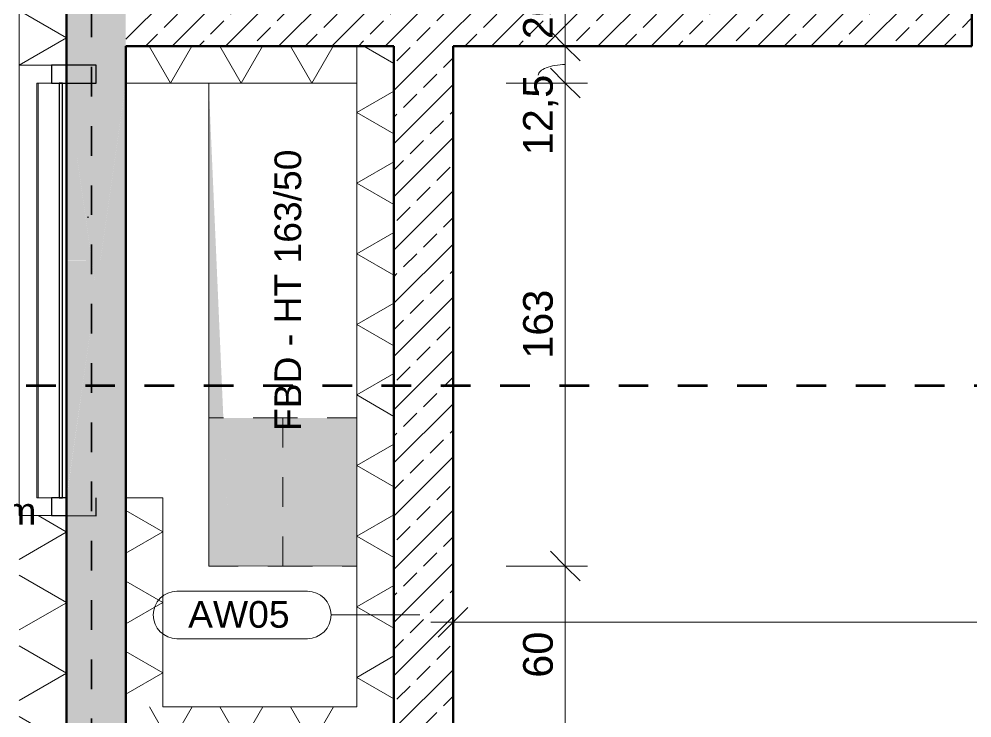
# Model space of a CAD drawing. Header units: metres. Extents: x -67.4 to -19.1, y 43.9 to 93.
# Drawn here: x -54.348 to -51.133, y 62.799 to 65.158 of the extents above; entities that cross this region are included whole.
import ezdxf

# ---------------------------------------------------------------- set-up
doc = ezdxf.new("R2010")
doc.units = ezdxf.units.M
for name, pattern in [('Strich Punkt Mittel', [0.015875, 0.00635, -0.004763, 0, -0.004763]), ('Strichpunkt', [0.01053, 0.005, -0.0025, 0.00053, -0.0025]), ('Verdeckt', [0.003, 0.002, -0.001])]:
    doc.linetypes.add(name, pattern=pattern)
for name, color, linetype, lineweight in [('A-DETL-GENF_', 92, 'Continuous', 13), ('A_2D', 7, 'Continuous', 13), ('A_Bemassung-50_', 4, 'Continuous', 9), ('A_Bemassung_', 4, 'Continuous', 9), ('A_Beschriftung_', 7, 'Continuous', 9), ('A_Durchbruch_', 7, 'Continuous', 5), ('A_Fenster', 7, 'Continuous', 13), ('A_Raeume_', 7, 'Continuous', 5), ('A_Raster_', 1, 'Continuous', 9), ('A_Waende', 7, 'Continuous', 13)]:
    doc.layers.add(name, color=color, linetype=linetype, lineweight=lineweight)
doc.styles.add('Arial_2', font='arial.ttf', dxfattribs={"height": 0.09})
doc.styles.add('Arial_5', font='arial.ttf', dxfattribs={"height": 0.1})
doc.dimstyles.new('WGA-Bemaßung_1', dxfattribs={"dimscale": 0.3048, "dimtxt": 0.102026, "dimasz": 0.328084, "dimexe": 0.246063, "dimexo": 0.0625, "dimgap": 0.04101, "dimtad": 1, "dimdec": 1, "dimlfac": 100, "dimrnd": 0.5, "dimdsep": 46, "dimtxsty": 'Arial_5', "dimblk1": 'OBLIQUE', "dimblk2": 'OBLIQUE', "dimsah": 1, "dimcen": 0.09, "dimdle": 0.246063, "dimazin": 2, "dimtfac": 1, "dimtdec": 4, "dimtix": 1, "dimtmove": 1, "dimatfit": 3, "dimfxl": 0.656168, "dimfxlon": 1, "dimtvp": 1, "dimtolj": 1, "dimtzin": 0, "dimarcsym": 2})
doc.dimstyles.new('WGA-Bemaßung_4', dxfattribs={"dimscale": 0.3048, "dimtxt": 0.102026, "dimasz": 0.328084, "dimexe": 0.246063, "dimexo": 0.0625, "dimgap": 0.04101, "dimtad": 1, "dimdec": 1, "dimlfac": 100, "dimrnd": 0.5, "dimdsep": 46, "dimtxsty": 'Arial_5', "dimblk1": 'OBLIQUE', "dimblk2": 'OBLIQUE', "dimsah": 1, "dimcen": 0.09, "dimdle": 0.246063, "dimazin": 2, "dimtfac": 1, "dimtdec": 4, "dimtix": 1, "dimtmove": 0, "dimatfit": 3, "dimfxl": 0.656168, "dimfxlon": 1, "dimtvp": 1, "dimtolj": 1, "dimtzin": 0, "dimarcsym": 2})
pattern_1 = [(45, (0, 0), (-0.08980256, 0.08980256), []), (45, (0.0898, 0), (-0.08980256, 0.08980256), [0.0635, -0.03175])]

# ---------------------------------------------------------------- blocks, each defined once
blk = doc.blocks.new('Symbol_Schatten - Bodendurchbruch_Schatten-8684795-263_PP_00EG_BT2')
at = {"layer": 'A-DETL-GENF_'}
blk.add_hatch(color=256, dxfattribs=at).paths.add_polyline_path([(-0.815, -0.25), (-0.6113, 0.1875), (0.815, 0.25), (-0.815, 0.2499), (-0.815, -0.25)])
at = {"layer": 'A_2D'}
for p, q in [((-0.815, -0.25), (-0.815, 0.25)), ((-0.815, 0.25), (0.815, 0.25))]:
    blk.add_line(p, q, dxfattribs=at)
at = {"layer": 'A_Durchbruch_'}
for p, q in [((0.815, 0.25), (-0.815, 0.25)), ((-0.815, 0.25), (-0.815, -0.25))]:
    blk.add_line(p, q, dxfattribs=at)
blk = doc.blocks.new('Pfosten rechteckig - 0100x0080_Lamellen_aus_Pfosten-11110234-263_PP_00EG_BT2')
at = {"layer": 'A_Fenster', "lineweight": 5}
for p, q in [((-54.2885, 64.9419), (-54.2835, 64.9419)), ((-54.2885, 63.5418), (-54.2885, 64.9419)), ((-54.2835, 64.9419), (-54.2385, 64.9419)), ((-54.2835, 63.5418), (-54.2835, 64.9419)), ((-54.2835, 63.5418), (-54.2885, 63.5418)), ((-54.2385, 63.5418), (-54.2835, 63.5418))]:
    blk.add_line(p, q, dxfattribs=at)
blk = doc.blocks.new('Pfosten rechteckig - 0100x0080_Lamellen_aus_Pfosten-V52-263_PP_00EG_BT2')
at = {"layer": 'A_Fenster', "lineweight": 25}
for p, q in [((-54.2022, 64.9419), (-54.2135, 64.9419)), ((-54.2135, 64.9419), (-54.2135, 63.5418)), ((-54.2022, 63.5418), (-54.2022, 64.9419)), ((-54.2135, 63.5418), (-54.2022, 63.5418))]:
    blk.add_line(p, q, dxfattribs=at)
blk = doc.blocks.new('Allg_WD_rechteckig - HKLS-11911072-263_PP_00EG_BT2')
at = {"layer": 'A-DETL-GENF_'}
for points in [[(0.825, 0), (0.125, 0.1), (0.125, -0.1), (0.2062, -0.0884)], [(1.525, 0.1), (0.825, 0), (1.525, -0.0995), (1.525, 0.064)]]:
    blk.add_hatch(color=256, dxfattribs=at).paths.add_polyline_path(points)
blk = doc.blocks.new('Allg_WD_rechteckig - HKLS-11105735-263_PP_00EG_BT2')
at = {"layer": 'A-DETL-GENF_'}
h = blk.add_hatch(color=256, dxfattribs=at)
h.paths.add_polyline_path([(0.2255, 0), (0.125, -0.0144), (0.1251, -0.1), (0.4161, -0.0272), (0.2559, -0.0043)])
h.paths.add_polyline_path([(0.4161, 0.0272), (0.125, 0.1), (0.125, 0.0144), (0.2255, 0), (0.2559, 0.0043)])
blk = doc.blocks.new('Pfosten rechteckig - 0060x0150_PfostenRiegel-11108663-263_PP_00EG_BT2')
at = {"layer": 'A_Fenster', "lineweight": 25}
for p, q in [((-0.06, 0.1), (0, 0.1)), ((-0.06, -0.05), (-0.06, 0.1)), ((0, 0.1), (0, -0.05)), ((0, -0.05), (-0.06, -0.05))]:
    blk.add_line(p, q, dxfattribs=at)
blk = doc.blocks.new('Pfosten rechteckig - 0060x0150_PfostenRiegel-11108667-263_PP_00EG_BT2')
at = {"layer": 'A_Fenster', "lineweight": 25}
for p, q in [((0, 0.1), (-0.0598, 0.1)), ((0, -0.05), (0, 0.1)), ((-0.06, 0), (-0.06, -0.05)), ((-0.06, -0.05), (0, -0.05))]:
    blk.add_line(p, q, dxfattribs=at)
blk = doc.blocks.new('BS_Wand_Lollipop - rechts_oben-2026913-263_PP_00EG_BT2')
at = {"layer": 'A_Beschriftung_'}
for p, q in [((0.0046, 0.0016), (0.0134, 0.0016)), ((-0.003, 0), (0.003, 0)), ((0.0046, -0.0016), (0.0134, -0.0016))]:
    blk.add_line(p, q, dxfattribs=at)
for centre, start, end in [((0.0046, 0), 90, 270), ((0.0134, 0), 270, 90)]:
    blk.add_arc(centre, 0.0016, start, end, dxfattribs=at)
blk = doc.blocks.new('DIMBLOCK506-263_PP_00EG_BT2')
at = {"layer": 'A_Bemassung-50_', "lineweight": 35, "transparency": 16777216}
for p, q in [((-52.505, 65.2669), (-52.555, 65.3169)), ((-52.505, 65.2669), (-52.455, 65.2169)), ((-52.505, 65.0669), (-52.555, 65.1169)), ((-52.505, 65.0669), (-52.455, 65.0169))]:
    blk.add_line(p, q, dxfattribs=at)
at = {"layer": 'A_Bemassung-50_', "transparency": 16777216}
for p, q in [((-52.505, 65.2669), (-52.58, 65.2669)), ((-52.505, 65.2669), (-52.505, 65.0669)), ((-52.505, 65.2669), (-52.305, 65.2669)), ((-52.505, 65.0669), (-52.58, 65.0669)), ((-52.505, 65.0669), (-52.305, 65.0669))]:
    blk.add_line(p, q, dxfattribs=at)
at = {"layer": 'A_Bemassung-50_', "color": 0, "transparency": 16777216, "insert": (-52.6474, 65.09), "char_height": 0.1, "width": 0.184588, "attachment_point": 1, "rotation": 90, "line_spacing_factor": 0.941778, "style": 'Arial_5'}
blk.add_mtext('20', dxfattribs=at)
blk = doc.blocks.new('_Oblique')
at = {"color": 0, "linetype": 'ByBlock', "lineweight": -2}
blk.add_line((-0.5, -0.5), (0.5, 0.5), dxfattribs=at)
blk = doc.blocks.new('DIMBLOCK507-263_PP_00EG_BT2')
at = {"layer": 'A_Bemassung-50_', "lineweight": 35, "transparency": 16777216}
for p, q in [((-52.505, 65.0669), (-52.555, 65.1169)), ((-52.505, 65.0669), (-52.455, 65.0169)), ((-52.505, 64.9419), (-52.555, 64.9919)), ((-52.505, 64.9419), (-52.455, 64.8919))]:
    blk.add_line(p, q, dxfattribs=at)
at = {"layer": 'A_Bemassung-50_', "transparency": 16777216}
for p, q in [((-52.505, 65.0669), (-52.58, 65.0669)), ((-52.505, 65.0669), (-52.505, 64.9419)), ((-52.505, 65.0669), (-52.305, 65.0669)), ((-52.505, 64.9419), (-52.705, 64.9419)), ((-52.505, 64.9419), (-52.43, 64.9419))]:
    blk.add_line(p, q, dxfattribs=at)
blk.add_ellipse((-52.505, 64.9684), major_axis=(0.091, 0), ratio=0.395207, start_param=1.570796, end_param=3.141593, dxfattribs=at)
at = {"layer": 'A_Bemassung-50_', "color": 0, "transparency": 16777216, "insert": (-52.6474, 64.6984), "char_height": 0.1, "width": 0.323972, "attachment_point": 1, "rotation": 90, "line_spacing_factor": 0.941778, "style": 'Arial_5'}
blk.add_mtext('12,5', dxfattribs=at)
blk = doc.blocks.new('DIMBLOCK508-263_PP_00EG_BT2')
at = {"layer": 'A_Bemassung-50_', "lineweight": 35, "transparency": 16777216}
for p, q in [((-52.505, 64.9419), (-52.555, 64.9919)), ((-52.505, 64.9419), (-52.455, 64.8919)), ((-52.505, 63.3118), (-52.555, 63.3618)), ((-52.505, 63.3118), (-52.455, 63.2618))]:
    blk.add_line(p, q, dxfattribs=at)
at = {"layer": 'A_Bemassung-50_', "transparency": 16777216}
for p, q in [((-52.505, 64.9419), (-52.705, 64.9419)), ((-52.505, 64.9419), (-52.505, 63.3118)), ((-52.505, 64.9419), (-52.43, 64.9419)), ((-52.505, 63.3118), (-52.705, 63.3118)), ((-52.505, 63.3118), (-52.43, 63.3118))]:
    blk.add_line(p, q, dxfattribs=at)
at = {"layer": 'A_Bemassung-50_', "color": 0, "transparency": 16777216, "insert": (-52.6474, 64.0115), "char_height": 0.1, "width": 0.276883, "attachment_point": 1, "rotation": 90, "line_spacing_factor": 0.941778, "style": 'Arial_5'}
blk.add_mtext('163', dxfattribs=at)
blk = doc.blocks.new('DIMBLOCK509-263_PP_00EG_BT2')
at = {"layer": 'A_Bemassung-50_', "lineweight": 35, "transparency": 16777216}
for p, q in [((-52.505, 63.3118), (-52.555, 63.3618)), ((-52.505, 63.3118), (-52.455, 63.2618)), ((-52.505, 62.7115), (-52.555, 62.7615)), ((-52.505, 62.7115), (-52.455, 62.6615))]:
    blk.add_line(p, q, dxfattribs=at)
at = {"layer": 'A_Bemassung-50_', "transparency": 16777216}
for p, q in [((-52.505, 63.3118), (-52.705, 63.3118)), ((-52.505, 63.3118), (-52.505, 62.7115)), ((-52.505, 63.3118), (-52.43, 63.3118)), ((-52.505, 62.7115), (-52.58, 62.7115)), ((-52.505, 62.7115), (-52.305, 62.7115))]:
    blk.add_line(p, q, dxfattribs=at)
at = {"layer": 'A_Bemassung-50_', "color": 0, "transparency": 16777216, "insert": (-52.6474, 62.9348), "char_height": 0.1, "width": 0.184588, "attachment_point": 1, "rotation": 90, "line_spacing_factor": 0.941778, "style": 'Arial_5'}
blk.add_mtext('60', dxfattribs=at)
blk = doc.blocks.new('DIMBLOCK543-263_PP_00EG_BT2')
at = {"layer": 'A_Bemassung-50_', "transparency": 16777216}
for p, q in [((-52.8835, 63.1221), (-52.8835, 63.1971)), ((-45.271, 63.1219), (-45.271, 63.1969)), ((-45.271, 63.1219), (-52.9585, 63.1221)), ((-52.8835, 63.1221), (-52.8835, 62.9221)), ((-45.271, 63.1219), (-45.271, 62.9219))]:
    blk.add_line(p, q, dxfattribs=at)
at = {"layer": 'A_Bemassung-50_', "lineweight": 35, "transparency": 16777216}
for p, q in [((-52.8835, 63.1221), (-52.8335, 63.1721)), ((-45.271, 63.1219), (-45.221, 63.1719)), ((-52.8835, 63.1221), (-52.9335, 63.0721)), ((-45.271, 63.1219), (-45.321, 63.0719))]:
    blk.add_line(p, q, dxfattribs=at)
at = {"layer": 'A_Bemassung-50_', "color": 0, "transparency": 16777216, "insert": (-49.2507, 63.2644), "char_height": 0.1, "width": 0.416266, "attachment_point": 1, "rotation": 359.9983, "line_spacing_factor": 0.941778, "style": 'Arial_5'}
blk.add_mtext('761,5', dxfattribs=at)

msp = doc.modelspace()

# ---------------------------------------------------------------- hatches: boundary and pattern name
at = {"layer": 'A-DETL-GENF_'}
h = msp.add_hatch(color=254, dxfattribs=at)
h.paths.add_polyline_path([(-53.4585, 63.4283), (-53.4585, 63.8118), (-53.659, 63.8118), (-53.646, 63.5156), (-53.4585, 63.4283)])
h.paths.add_polyline_path([(-28.9161, 80.451), (-27.9932, 80.8359), (-29.021, 83.3002), (-29.9439, 82.9152), (-28.9232, 80.4679)])
h = msp.add_hatch(color=41, dxfattribs=at)
h.paths.add_polyline_path([(-52.3988, 54.6288), (-52.3988, 54.6288), (-52.5551, 54.9788), (-53.6488, 55.0288), (-53.6488, 54.6288), (-52.555, 54.6288)])
h.paths.add_polyline_path([(-52.3988, 55.0288), (-53.6488, 55.0304), (-53.6488, 55.0288), (-52.6043, 55.0288)])
h.paths.add_polyline_path([(-53.2085, 63.3118), (-53.2085, 63.8118), (-53.4585, 63.8118), (-53.4585, 63.4283), (-53.2085, 63.3118)])
at = {"layer": 'A_Waende', "lineweight": 5}
h = msp.add_hatch(dxfattribs=at)
h.set_pattern_fill('FP_142', color=250, angle=202.64, style=0, pattern_type=2)
h.set_pattern_definition([(89.998, (-54.1886, 57.7075), (-0.20637, 7e-06), []), (149.998, (-54.1886, 57.7075), (-0.1031912, -0.178718), []), (209.998, (-54.1886, 57.7075), (0.1031788, -0.1787253), [])])
h.paths.add_polyline_path([(-54.349, 47.8123), (-54.189, 47.8239), (-54.189, 49.7638), (-54.3489, 49.7638), (-54.349, 47.8143)])
h.paths.add_polyline_path([(-54.1889, 51.3188), (-54.1889, 51.3188), (-54.189, 54.5688), (-54.3488, 54.5688), (-54.3489, 51.3188), (-54.189, 51.3188)])
h.paths.add_polyline_path([(-54.189, 55.0888), (-54.1888, 55.0888), (-54.189, 60.6391), (-54.3486, 60.6391), (-54.3488, 55.0888), (-54.2488, 55.0888)])
h.paths.add_polyline_path([(-54.1886, 62.3791), (-54.189, 63.4818), (-54.3485, 63.4818), (-54.3482, 62.3791), (-54.1886, 62.3791)])
h.paths.add_polyline_path([(-54.1885, 65.0019), (-54.189, 65.6322), (-54.3485, 65.6322), (-54.3482, 65.0019), (-54.1886, 65.0019)])
h.paths.add_polyline_path([(-54.1884, 66.8522), (-54.189, 67.5906), (-54.3484, 67.5906), (-54.3482, 66.8522), (-54.1885, 66.8522)])
h = msp.add_hatch(dxfattribs=at)
h.set_pattern_fill('FP_3', color=250, style=0, pattern_type=2)
h.set_pattern_definition(pattern_1)
h.paths.add_polyline_path([(-54.189, 47.8239), (-53.989, 47.8383), (-53.989, 48.9253), (-54.189, 48.9253), (-54.189, 48.5741)])
h.paths.add_polyline_path([(-53.989, 49.2253), (-53.989, 49.7038), (-54.1889, 49.7038), (-54.189, 49.2253), (-53.989, 49.2253)])
h.paths.add_polyline_path([(-54.089, 49.0753), (-54.189, 49.2253), (-54.189, 48.9253), (-54.1097, 49.0441)])
h.paths.add_polyline_path([(-53.989, 48.9253), (-53.989, 49.2252), (-54.089, 49.0753), (-53.989, 48.9253)])
h.paths.add_polyline_path([(-53.9889, 51.3788), (-53.989, 52.5813), (-54.1889, 52.5813), (-54.1889, 51.3788), (-53.989, 51.3788)])
h.paths.add_polyline_path([(-53.9888, 52.8813), (-53.989, 54.6288), (-54.1688, 54.6288), (-54.1688, 54.6248), (-54.1888, 54.6288), (-54.1888, 52.8813), (-53.989, 52.8813)])
h.paths.add_polyline_path([(-54.0888, 52.7313), (-54.1888, 52.8813), (-54.1888, 52.5814), (-54.1043, 52.7081)])
h.paths.add_polyline_path([(-53.9889, 52.5813), (-53.989, 52.8811), (-54.0888, 52.7313), (-53.989, 52.5815)])
h.paths.add_polyline_path([(-53.989, 55.0288), (-53.9888, 55.0288), (-53.9888, 60.5791), (-54.1886, 60.5791), (-54.1886, 55.0288), (-53.9938, 55.0288)])
h.paths.add_polyline_path([(-53.9885, 64.9416), (-53.9885, 65.6322), (-54.1885, 65.6322), (-54.188, 64.9416), (-53.9885, 64.9416)])
h.paths.add_polyline_path([(-53.9885, 64.342), (-53.9885, 64.9411), (-54.0741, 64.342), (-53.9885, 64.342)])
h.paths.add_polyline_path([(-53.9885, 63.5418), (-53.9885, 64.3419), (-54.0613, 64.0509), (-53.9886, 63.5421)])
h.paths.add_polyline_path([(-53.9886, 62.4391), (-53.9886, 62.4391), (-53.9885, 63.5416), (-54.1885, 63.5416), (-54.188, 62.4391), (-54.0138, 62.4391)])
h.paths.add_polyline_path([(-54.1885, 64.342), (-54.1029, 64.342), (-54.1885, 64.9416), (-54.1885, 64.8604)])
h.paths.add_polyline_path([(-54.1885, 63.5418), (-54.188, 63.5451), (-54.1157, 64.0509), (-54.1885, 64.342), (-54.1885, 63.5619)])
h.paths.add_polyline_path([(-53.9884, 66.8522), (-53.9885, 67.2506), (-54.1884, 67.2506), (-54.188, 66.8522), (-53.9885, 66.8522)])
h = msp.add_hatch(dxfattribs=at)
h.set_pattern_fill('FP_3', color=250, style=0, pattern_type=2)
h.set_pattern_definition(pattern_1)
h.paths.add_polyline_path([(-51.1326, 65.0668), (-51.1326, 65.2668), (-53.9885, 65.2668), (-53.9885, 65.0669), (-51.3326, 65.0668)])
h = msp.add_hatch(dxfattribs=at)
h.set_pattern_fill('FP_90', color=250, angle=-157.36, style=0, pattern_type=2)
h.set_pattern_definition([(360, (-53.59898, 64.94194), (7e-06, 0.20637), []), (60, (-53.59898, 64.94194), (-0.17873, 0.1032), []), (120, (-53.59898, 64.94194), (-0.17873, -0.10318), [])])
h.paths.add_polyline_path([(-53.2085, 64.9419), (-53.2085, 64.9419), (-53.2085, 65.0669), (-53.9885, 65.0669), (-53.9885, 64.9419), (-53.2085, 64.9419)])
h = msp.add_hatch(dxfattribs=at)
h.set_pattern_fill('FP_88', color=250, angle=-157.36, style=0, pattern_type=2)
h.set_pattern_definition([(269.998, (-53.2086, 63.88907), (0.20638, -7e-06), []), (329.998, (-53.2086, 63.88907), (0.10319, 0.178718), []), (29.998, (-53.2086, 63.88907), (-0.10318, 0.178725), [])])
h.paths.add_polyline_path([(-53.0835, 62.7115), (-53.0835, 65.0669), (-53.2085, 65.0668), (-53.2085, 62.7115)])
h = msp.add_hatch(dxfattribs=at)
h.set_pattern_fill('FP_3', color=250, style=0, pattern_type=2)
h.set_pattern_definition(pattern_1)
h.paths.add_polyline_path([(-52.8835, 62.7115), (-52.8835, 65.0669), (-53.0835, 65.0668), (-53.0835, 62.7115)])
h = msp.add_hatch(dxfattribs=at)
h.set_pattern_fill('FP_91', color=250, angle=202.64, style=0, pattern_type=2)
h.set_pattern_definition([(90, (-53.8636, 63.189), (-0.20637, 7e-06), []), (150, (-53.8636, 63.189), (-0.10319, -0.17872), []), (210, (-53.8636, 63.189), (0.10318, -0.17873), [])])
h.paths.add_polyline_path([(-53.8635, 62.8365), (-53.8635, 63.5418), (-53.9885, 63.5416), (-53.988, 62.8366)])
h = msp.add_hatch(dxfattribs=at)
h.set_pattern_fill('FP_89', color=250, angle=-157.36, style=0, pattern_type=2)
h.set_pattern_definition([(360, (-53.59827, 62.71132), (7e-06, 0.20638), []), (60, (-53.59827, 62.71132), (-0.17873, 0.1032), []), (120, (-53.59827, 62.71132), (-0.17873, -0.10318), [])])
h.paths.add_polyline_path([(-53.2085, 62.7115), (-53.2085, 62.8365), (-53.9885, 62.8365), (-53.988, 62.7116), (-53.2621, 62.7115)])

# ---------------------------------------------------------------- linework, layer by layer
at = {"layer": 'A_2D', "lineweight": 5}
msp.add_line((-54.1135, 64.4892), (-54.1185, 64.4892), dxfattribs=at)
at = {"layer": 'A_2D', "linetype": 'Strichpunkt', "lineweight": 100}
msp.add_line((-56.3248, 63.9216), (-35.3124, 63.9216), dxfattribs=at)
at = {"layer": 'A_2D', "linetype": 'Verdeckt', "lineweight": 5}
for p, q in [((-53.7085, 63.8118), (-53.7085, 63.3118)), ((-53.4585, 63.8118), (-53.7085, 63.8118)), ((-53.2085, 63.8118), (-53.4585, 63.8118)), ((-53.4585, 63.8118), (-53.4585, 63.3118)), ((-53.4585, 63.3118), (-53.4585, 63.8118)), ((-53.2085, 63.3118), (-53.2085, 63.8118)), ((-53.7085, 63.3118), (-53.4585, 63.3118)), ((-53.4585, 63.3118), (-53.2085, 63.3118))]:
    msp.add_line(p, q, dxfattribs=at)
at = {"layer": 'A_Raeume_', "flags": 128}
msp.add_lwpolyline([(-52.8835, 62.7115), (-47.0835, 62.7113), (-47.0834, 67.1879), (-51.1326, 67.188), (-51.1326, 65.0668), (-52.8835, 65.0669)], close=True, dxfattribs=at)
at = {"layer": 'A_Raster_', "linetype": 'Strich Punkt Mittel', "lineweight": 35}
msp.add_line((-54.1037, 84.1967), (-54.1049, 46.5271), dxfattribs=at)
at = {"layer": 'A_Waende', "color": 50, "lineweight": 50}
for p, q in [((-51.1326, 65.0668), (-51.1326, 67.2505)), ((-54.1885, 65.6322), (-54.1886, 62.4391)), ((-53.9885, 65.0669), (-53.0835, 65.0669)), ((-53.9885, 62.7116), (-53.9885, 65.0669)), ((-53.0835, 65.0669), (-53.0835, 62.7115)), ((-52.8835, 62.7115), (-52.8835, 65.0669)), ((-52.8835, 65.0669), (-51.1326, 65.0668))]:
    msp.add_line(p, q, dxfattribs=at)
at = {"layer": 'A_Waende', "color": 250, "lineweight": 5}
for p, q in [((-54.3485, 65.6322), (-54.3485, 65.0019)), ((-54.3485, 65.0019), (-54.1885, 65.0019)), ((-53.9885, 64.9419), (-53.2085, 64.9419)), ((-53.2085, 64.9419), (-53.2085, 62.8365)), ((-53.8635, 63.5418), (-53.9885, 63.5418)), ((-53.8635, 62.8365), (-53.8635, 63.5418)), ((-54.1885, 63.4818), (-54.3485, 63.4818)), ((-53.2085, 62.8365), (-53.8635, 62.8365))]:
    msp.add_line(p, q, dxfattribs=at)
at = {"layer": 'A_Waende'}
msp.add_line((-54.3485, 63.4818), (-54.3485, 65.0019), dxfattribs=at)

# ---------------------------------------------------------------- block references
at = {"layer": 'A-DETL-GENF_', "rotation": 269.9982758784651}
for name, p in [('Allg_WD_rechteckig - HKLS-11911072-263_PP_00EG_BT2', (-54.0885, 65.0666)), ('Allg_WD_rechteckig - HKLS-11105735-263_PP_00EG_BT2', (-54.0885, 64.467))]:
    msp.add_blockref(name, p, dxfattribs=at)
at = {"layer": 'A_2D', "rotation": 89.9982758784649}
msp.add_blockref('Symbol_Schatten - Bodendurchbruch_Schatten-8684795-263_PP_00EG_BT2', (-53.4585, 64.1269), dxfattribs=at)
at = {"layer": 'A_Beschriftung_', "xscale": 49.99999999999997, "yscale": 49.99999999999997, "zscale": 49.99999999999997, "rotation": 180}
msp.add_blockref('BS_Wand_Lollipop - rechts_oben-2026913-263_PP_00EG_BT2', (-53.1455, 63.1466), dxfattribs=at)
at = {"layer": 'A_Fenster', "lineweight": 5, "extrusion": (0, 0, -1), "rotation": 90.00172412153474}
msp.add_blockref('Pfosten rechteckig - 0060x0150_PfostenRiegel-11108663-263_PP_00EG_BT2', (54.1885, 65.0019), dxfattribs=at)
at = {"layer": 'A_Fenster', "lineweight": 5}
for name in ['Pfosten rechteckig - 0100x0080_Lamellen_aus_Pfosten-11110234-263_PP_00EG_BT2', 'Pfosten rechteckig - 0100x0080_Lamellen_aus_Pfosten-V52-263_PP_00EG_BT2']:
    msp.add_blockref(name, (0, 0), dxfattribs=at)
at = {"layer": 'A_Fenster', "lineweight": 5, "rotation": 269.9982758784652}
msp.add_blockref('Pfosten rechteckig - 0060x0150_PfostenRiegel-11108667-263_PP_00EG_BT2', (-54.1885, 63.4818), dxfattribs=at)

# ---------------------------------------------------------------- texts
at = {"layer": 'A_Beschriftung_', "insert": (-53.4864, 63.7674), "char_height": 0.09, "width": 1.130379, "attachment_point": 1, "rotation": 90, "style": 'Arial_2'}
msp.add_mtext('FBD - HT 163/50', dxfattribs=at)
at = {"layer": 'A_Beschriftung_', "char_height": 0.09, "attachment_point": 1, "style": 'Arial_2'}
for s, insert, width in [('UK +0,800 m', (-55.0271, 63.5416), 0.877848), ('AW05', (-53.7779, 63.1936), 0.420886)]:
    msp.add_mtext(s, dxfattribs=dict(at, insert=insert, width=width))

# ---------------------------------------------------------------- dimensions: what is measured, and where the dimension line sits
at = {"layer": 'A_Bemassung_'}
for base, p1, p2, angle, override, picture, middle in [((-52.505, 65.0669), (-52.305, 65.2669), (-52.305, 65.0669), 90, {"dimpost": '<>', "dimfxl": 0.2}, 'DIMBLOCK506-263_PP_00EG_BT2', (-52.5686, 65.1669)), ((-52.505, 63.3118), (-52.705, 64.9419), (-52.705, 63.3118), 90, {"dimpost": '<>', "dimfxl": 1.630068}, 'DIMBLOCK508-263_PP_00EG_BT2', (-52.5686, 64.1269)), ((-52.505, 62.7115), (-52.705, 63.3118), (-52.305, 62.7115), 90, {"dimpost": '<>', "dimfxl": 0.721371}, 'DIMBLOCK509-263_PP_00EG_BT2', (-52.5686, 63.0117)), ((-52.8835362214, 63.1221441083), (-45.2710422432, 62.9219150361), (-52.8835422398, 62.9221441084), 359.9982758785, {"dimpost": '<>', "dimfxl": 7.6125}, 'DIMBLOCK543-263_PP_00EG_BT2', (-49.0772843106, 63.1855868712))]:
    dim = msp.add_linear_dim(base=base, p1=p1, p2=p2, angle=angle, dimstyle='WGA-Bemaßung_4', override=override, dxfattribs=at)
    dim.commit()
    dim.dimension.update_dxf_attribs({"geometry": picture, "text_midpoint": middle})
dim = msp.add_linear_dim(base=(-52.505, 64.9419), p1=(-52.305, 65.0669), p2=(-52.705, 64.9419), angle=90, dimstyle='WGA-Bemaßung_1', override={"dimpost": '<>', "dimfxl": 0.419073}, dxfattribs=at)
dim.commit()
dim.dimension.update_dxf_attribs({"geometry": 'DIMBLOCK507-263_PP_00EG_BT2', "text_midpoint": (-52.5807, 64.8604), "dimtype": 160, "text_rotation": 90})

doc.saveas('drawing.dxf')
